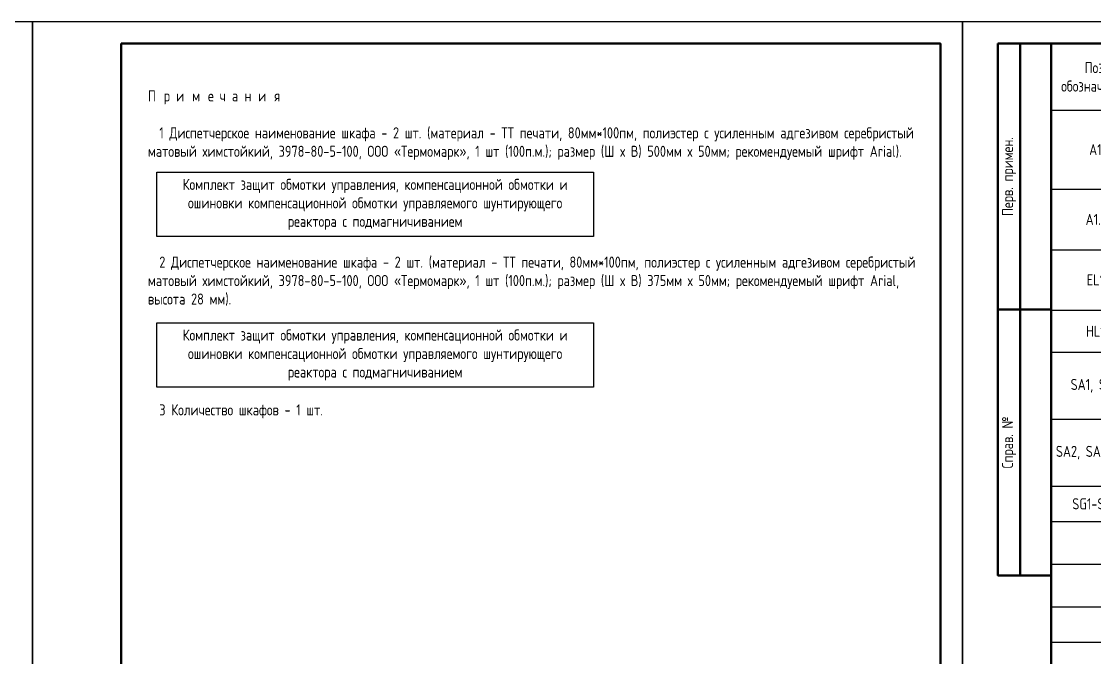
# Model space of a CAD drawing. Header units: millimetres. Extents: x -921 to 3406, y -90 to 586.
# Drawn here: x -632.5 to -390.2, y 153.5 to 297 of the extents above; entities that cross this region are included whole.
import ezdxf

# ---------------------------------------------------------------- set-up
doc = ezdxf.new("R2010")
doc.units = ezdxf.units.MM
doc.styles.add('Gost_type_A', font='GOST_A.TTF')

# ---------------------------------------------------------------- blocks, each defined once
blk = doc.blocks.new('Штамп левый верхний')
at = {"lineweight": 50}
for points in [[(-12, 0), (-7, 0), (-7, -60), (-12, -60)], [(-7, 0), (0, 0), (0, -60), (-7, -60)], [(-12, -60), (-7, -60), (-7, -120), (-12, -120)], [(-7, -60), (0, -60), (0, -120), (-7, -120)]]:
    blk.add_lwpolyline(points, close=True, dxfattribs=at)
at = {"char_height": 2.5, "width": 60, "attachment_point": 5, "rotation": 90, "style": 'Gost_type_A'}
for s, insert in [('Перв. примен.', (-9.5, -30)), ('Справ. №', (-9.5, -90))]:
    blk.add_mtext(s, dxfattribs=dict(at, insert=insert))
blk = doc.blocks.new('Формат_А4')
blk.add_lwpolyline([(0, 297), (0, 0), (-210, 0), (-210, 297)], close=True)
at = {"lineweight": 50}
blk.add_lwpolyline([(-190, 292), (-5, 292), (-5, 5), (-190, 5)], close=True, dxfattribs=at)
blk = doc.blocks.new('*T19')
at = {"color": 0, "lineweight": -2, "transparency": 16777216}
for p, q in [((0, 0), (185, 0)), ((0, 0), (0, -15)), ((20, 0), (20, -15)), ((130, 0), (130, -15)), ((140, 0), (140, -15)), ((185, 0), (185, -15)), ((210, 0), (395, 0)), ((210, 0), (210, -15)), ((230, 0), (230, -15)), ((340, 0), (340, -15)), ((350, 0), (350, -15)), ((395, 0), (395, -15))]:
    blk.add_line(p, q, dxfattribs=at)
at = {"color": 0, "linetype": 'ByBlock', "lineweight": -2, "transparency": 16777216}
for p, q in [((0, -15), (185, -15)), ((0, -15), (0, -225.1)), ((20, -15), (20, -225.1)), ((130, -15), (130, -225.1)), ((140, -15), (140, -127.1)), ((185, -15), (185, -225.1)), ((210, -15), (395, -15)), ((210, -15), (210, -160.5)), ((230, -15), (230, -160.5)), ((340, -15), (340, -160.5)), ((350, -15), (350, -114.67)), ((395, -15), (395, -160.5)), ((210, -23.67), (395, -23.67)), ((0, -32.83), (185, -32.83)), ((210, -33.29), (395, -33.29)), ((210, -41.29), (395, -41.29)), ((0, -46.5), (185, -46.5)), ((210, -51.74), (395, -51.74)), ((0, -60.17), (185, -60.17)), ((210, -65.52), (395, -65.52)), ((0, -69.67), (185, -69.67)), ((210, -74.67), (395, -74.67)), ((0, -84.76), (185, -84.76)), ((210, -82.67), (395, -82.67)), ((210, -90.67), (395, -90.67)), ((210, -98.67), (395, -98.67)), ((0, -99.86), (185, -99.86)), ((0, -107.86), (185, -107.86)), ((210, -106.67), (395, -106.67)), ((210, -114.67), (395, -114.67)), ((350, -114.67), (350, -126.12)), ((0, -117.48), (185, -117.48)), ((0, -127.1), (185, -127.1)), ((140, -127.1), (140, -158)), ((210, -126.12), (395, -126.12)), ((350, -126.12), (350, -149.05)), ((0, -135.1), (185, -135.1)), ((210, -139.9), (395, -139.9)), ((0, -146.55), (185, -146.55)), ((210, -149.05), (395, -149.05)), ((350, -149.05), (350, -160.5)), ((0, -158), (185, -158)), ((140, -158), (140, -225.1)), ((210, -160.5), (395, -160.5)), ((0, -167.14), (185, -167.14)), ((0, -180.81), (185, -180.81)), ((0, -190.48), (185, -190.48)), ((0, -198.48), (185, -198.48)), ((0, -211.31), (185, -211.31)), ((0, -225.1), (185, -225.1))]:
    blk.add_line(p, q, dxfattribs=at)
at = {"transparency": 16777216, "char_height": 2.5, "style": 'Gost_type_A'}
for s, insert, width, attachment_point in [('Поз. обозначение', (10, -7.5), 17, 5), ('Поз. обозначение', (220, -7.5), 17, 5), ('Наименование', (75, -7.5), 107, 5), ('Кол.', (135, -7.5), 7, 5), ('Примечание', (162.5, -7.5), 42, 5), ('Наименование', (285, -7.5), 107, 5), ('Кол.', (345, -7.5), 7, 5), ('Примечание', (372.5, -7.5), 42, 5), ('{\\C0;Перемычка FBS 3-6, HNT-091957, ОРТИС}', (232, -86.67), 106, 4), ('1', (345, -86.67), 7, 5), ('{\\C0;Перемычка FBS 5-6, HNT-091959, ОРТИС}', (232, -94.67), 106, 4), ('1', (345, -94.67), 7, 5), ('Перемычка FBS 10-6, HNT-090688, ОРТИС', (232, -102.67), 106, 4), ('1', (345, -102.67), 7, 5), ('Перемычка ПС 2-8, 15000020, СТЭЗ ', (21.5, -131.1), 107, 4), ('15', (135, -131.1), 7, 5), ('6', (135, -140.82), 7, 5), ('Планка  маркировочная (1-14) (14,12,10,8,6,4,2; 13,11,9,7,5,3,1), 86401256 KPX 8/10-8,2', (21.5, -152.27), 107, 4), ('6', (135, -152.27), 7, 5)]:
    blk.add_mtext(s, dxfattribs=dict(at, insert=insert, width=width, attachment_point=attachment_point))
at = {"color": 0, "transparency": 16777216, "char_height": 2.5, "style": 'Gost_type_A'}
for s, insert, width, attachment_point in [('{\\C256;Интеллектуальное электронное устройство \\C5;ЮНИТ-М514-ШР-Р102-К103-К103-В101-В101-М186.0800-М186.0800-С01.03\\C256;, НЛПР.656122.602-XXX, }ООО Юнител Инжиниринг', (22, -23.92), 106, 4), ('Пластина торцевая D-RUT 6-RTK, HNT-090665, ОРТИС', (232, -19.33), 106, 4), ('6', (345, -19.33), 7, 5), ('A1', (10, -23.92), 18, 5), ('1', (135, -23.92), 7, 5), ('Перемычка коммутационная SB 2-RTK/S, HNT-090979, ОРТИС', (232, -28.48), 106, 4), ('15', (345, -28.48), 7, 5), ('Блок интерфейсный ИЧМ {\\C256;ЮНИТ-ИЧМ-КУГР}, ТУ 27.12.23-609-61775353-2024,     ООО Юнител Инжиниринг', (22, -39.67), 106, 4), ('Перемычка FB 2-RTK/S, HNT-091821, ОРТИС', (232, -37.29), 106, 4), ('5', (345, -37.29), 7, 5), ('A1.1', (10, -39.67), 18, 5), ('1', (135, -39.67), 7, 5), ('{\\C256;Планка  маркировочная} (1-46), 86401256 KPX 8/10-8,2', (232, -46.51), 106, 4), ('1', (345, -46.51), 7, 5), ('вертикальное положение', (351.5, -46.51), 42, 4), ('Светильник светодиодный ЖКХ-08 Д с кабелем 3 м, 5000 К,\\PТУ 3461-009-01281952-2018, Фокус ', (22, -53.33), 106, 4), ('EL1', (10, -53.33), 18, 5), ('1', (135, -53.33), 7, 5), ('Соединитель электрический  RPV 4-MT(-P), HNT-131560, ТУ 27.33.13-001-54070557-2024, ГОСТ IEC 60947-7-1-2016, ОРТИС ', (232, -58.63), 106, 4), ('{\\C256;X:47-X:169}', (220, -58.63), 18, 5), ('123', (345, -58.63), 7, 5), ('HL1', (10, -64.92), 18, 5), ('{\\C256;Лампа СКЛ 14Н-2-Ж-2-220 П Ч IP65 ЯШГК.433137.068 ТУ, Протон-Импульс}', (22, -64.92), 106, 4), ('1', (135, -64.92), 7, 5), ('Пластина торцевая D-RPV 4-MT(-P), HNT-131561, ОРТИС', (232, -70.1), 106, 4), ('19', (345, -70.1), 7, 5), ('{\\C256;Переключатель кулачковый S10 JDG 1109 B4/1447,  (с компл. винтов 3,9х16 потай, саморез DIN 7982F-H A2 - 4 шт.), АУТС.642210.001 ТУ, ОРТИС}', (22, -77.21), 106, 4), ('SA1, SA3', (10, -77.21), 18, 5), ('2', (135, -77.21), 7, 5), ('Перемычка FBS 2-6, HNT-091360, ОРТИС', (232, -78.67), 106, 4), ('{\\C256;14', (345, -78.67), 7, 5), ('{\\C256;Переключатель кулачковый S10 JDG 1103 B4/1447,  (с компл. винтов 3,9х16 потай, саморез DIN 7982F-H A2 - 4 шт.), АУТС.642210.001 ТУ, ОРТИС}', (22, -92.31), 106, 4), ('SA2, SA4-SA7', (10, -92.31), 18, 5), ('5', (135, -92.31), 7, 5), ('SG1-SG6', (10, -103.86), 18, 5), ('{\\C256;Блок испытательный, в составе:}', (22, -103.86), 106, 4), ('{\\C256;Блок базовый ЭПББ 6+1, 111507, ТУ 27.33.13-001-53942713-2023, НПП "ЭПРОМ"}', (22, -112.67), 106, 4), ('6', (135, -112.67), 7, 5), ('Перемычка FBS 20-6, HNT-133475, ОРТИС', (232, -110.67), 106, 4), ('1', (345, -110.67), 7, 5), ('{\\C256;Планка  маркировочная} (47-169), 86401217 KPX 6/10-6,2', (231.5, -120.39), 107, 4), ('{\\C256;Крышка рабочая ЭПРК 6+1, 121507, ТУ 27.33.13-001-53942713-2023, НПП "ЭПРОМ"}', (22, -122.29), 106, 4), ('6', (135, -122.29), 7, 5), ('1', (345, -120.39), 7, 5), ('вертикальное положение', (351.5, -120.39), 42, 4), ('{\\C256;X:170-X:199}', (220, -133.01), 18, 5), ('30', (345, -133.01), 7, 5), ('{\\C256;Планка  маркировочная} (1-14) (2,4.6,8,10,12,14; 1,3,5,7,9,11,13){\\C256;, 86401256 KPX 8/10-8,2}', (21.5, -140.82), 107, 4), ('горизонтальное положение', (141.5, -140.82), 42, 4), ('1', (345, -144.48), 7, 5), ('горизонтальное положение', (141.5, -152.27), 42, 4), ('{\\C256;Планка  маркировочная} (170-199), 86401217 KPX 6/10-6,2', (231.5, -154.77), 107, 4), ('1', (345, -154.77), 7, 5), ('вертикальное положение', (351.5, -154.77), 42, 4), ('SQ1, SQ2', (10, -162.57), 18, 5), ('{\\C256;Выключатель путевой ВВП11-10А313-20У311, ТУ 3428-155-00216823-2005, ВНИИР }', (22, -162.57), 106, 4), ('2', (135, -162.57), 7, 5), ('{\\C256;Блок-приставка конденсаторная ЮНИТ-БК-02, ТУ 27.12.31-601-61775353-2016, }ООО Юнител Инжиниринг', (22, -173.98), 106, 4), ('UZ1', (10, -173.98), 18, 5), ('1', (135, -173.98), 7, 5), ('Кабель 3м 2х0,75, Фокус', (22, -185.64), 106, 4), ('{\\C256;в составе позиции} EL1', (141.5, -185.64), 42, 4), ('WE1', (10, -185.64), 18, 5), ('1', (135, -185.64), 7, 5), ('WE2', (10, -194.48), 18, 5), ('Провод ПВСнг(А)-LS 2х0,75, ГОСТ 7399-97', (22, -194.48), 106, 4), ('4', (135, -194.48), 7, 5), ('{\\C256;м}', (141.5, -194.48), 42, 4), ('{\\C256;Патч-корд экранированный, категории 5е, FTP серый PC-FTP-RJ45-Cat.5e-1,5m-LSZH, 8871c, Cabeus}', (22, -204.89), 106, 4), ('WE3', (10, -204.89), 18, 5), ('1', (135, -204.89), 7, 5), ('Соединитель электрический RUT 6-RTK/S, HNT-090374, ТУ 27.33.13-001-54070557-2024, ГОСТ IEC 60947-7-1-2016, ОРТИС', (22, -218.2), 106, 4), ('{\\C256;X:1-X:46}', (10, -218.2), 18, 5), ('46', (135, -218.2), 7, 5)]:
    blk.add_mtext(s, dxfattribs=dict(at, insert=insert, width=width, attachment_point=attachment_point))
at = {"color": 1, "transparency": 16777216, "char_height": 2.5, "width": 106, "attachment_point": 4, "style": 'Gost_type_A'}
for s, insert in [('{\\C0;Соединитель электрический\\C256; RPV 4-MTD(-P), HNT-140690, ТУ 27.33.13-001-54070557-2024, ГОСТ IEC 60947-7-1-2016, ОРТИС}', (232, -133.01)), ('{\\C0;Пластина торцевая D-RPV 4-MT(-P), HNT-131561, ОРТИС}', (232, -144.48))]:
    blk.add_mtext(s, dxfattribs=dict(at, insert=insert))

msp = doc.modelspace()

# ---------------------------------------------------------------- linework, layer by layer
for points in [[(-601.94, 262.97), (-503.34, 262.97), (-503.34, 248.47), (-601.94, 248.47)], [(-601.94, 228.97), (-503.34, 228.97), (-503.34, 214.47), (-601.94, 214.47)]]:
    msp.add_lwpolyline(points, close=True)

# ---------------------------------------------------------------- block references
at = {"color": 1}
for name, p in [('Формат_А4', (-630, 0)), ('Формат_А4', (-420, 0)), ('Формат_А4', (-210, 0)), ('Штамп левый верхний', (-400, 292))]:
    msp.add_blockref(name, p, dxfattribs=at)
msp.add_blockref('*T19', (-400, 292))

# ---------------------------------------------------------------- texts
at = {"char_height": 2.5, "style": 'Gost_type_A'}
for s, insert, width, attachment_point in [('\\pxql;{\\T2;\\C0;Примечания\\P\\P\\T1;  1 }Диспетчерское наименование шкафа - {\\C5;2 шт.} (материал - ТТ печати, 80мм*100пм, полиэстер с усиленным адгезивом серебристый матовый химстойкий, 3978-80-5-100, ООО «Термомарк», 1 шт (100п.м.); размер (Ш х В) {\\C5;500мм} х 50мм; рекомендуемый шрифт Arial).\\P\\P\\P\\P\\P\\P  2 Диспетчерское наименование шкафа - {\\C5;2 шт.} (материал - ТТ печати, 80мм*100пм, полиэстер с усиленным адгезивом серебристый матовый химстойкий, 3978-80-5-100, ООО «Термомарк», 1 шт (100п.м.); размер (Ш х В) 375мм х 50мм; рекомендуемый шрифт Arial, высота 28 мм).\\P\\P\\P\\P\\P\\P  3 Количество шкафов - 1 шт.', (-603.94, 281.45), 175, 1), ('Комплект защит обмотки управления, компенсационной обмотки и ошиновки компенсационной обмотки управляемого шунтирующего \\Pреактора с подмагничиванием   ', (-552.64, 255.72), 98.6, 5), ('Комплект защит обмотки управления, компенсационной обмотки и ошиновки компенсационной обмотки управляемого шунтирующего \\Pреактора с подмагничиванием   ', (-552.64, 221.72), 98.6, 5)]:
    msp.add_mtext(s, dxfattribs=dict(at, insert=insert, width=width, attachment_point=attachment_point))

doc.saveas('drawing.dxf')
